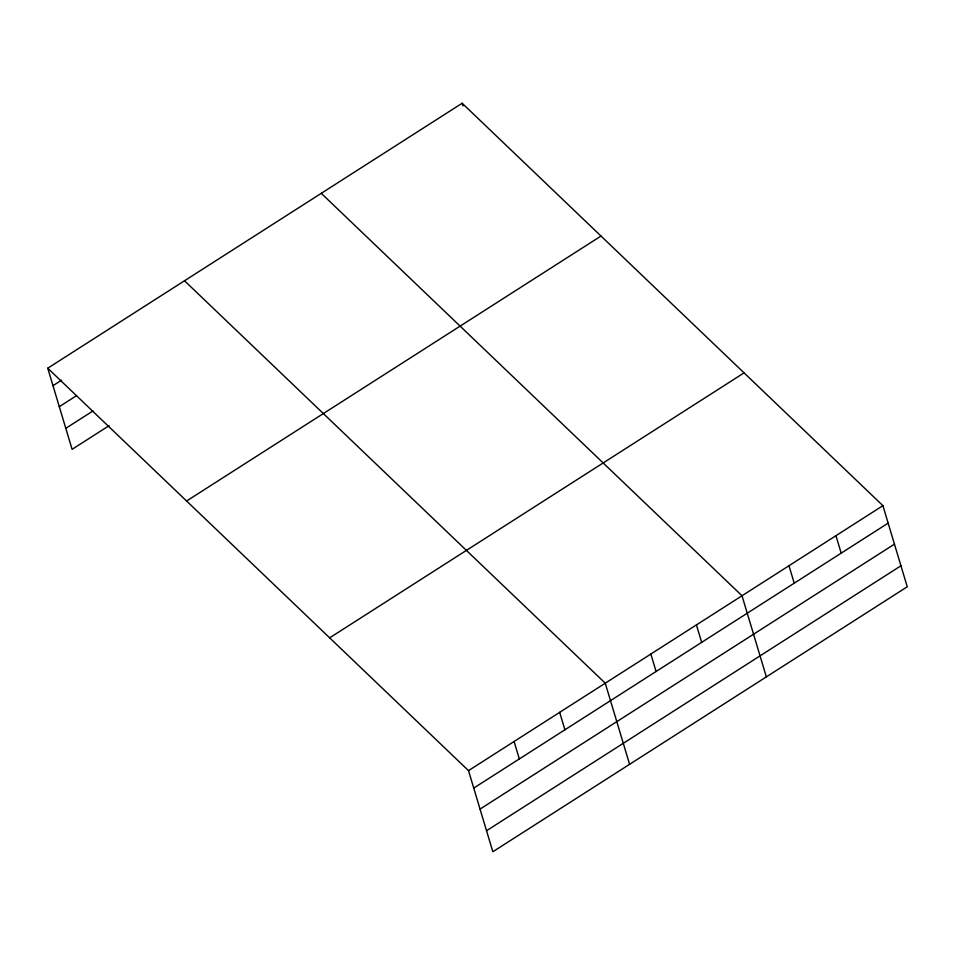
<?xml version="1.0" encoding="UTF-8"?>
<svg xmlns="http://www.w3.org/2000/svg" width="955" height="955" viewBox="0 0 955 955"><rect width="100%" height="100%" fill="white"/><g stroke="black" fill="none" stroke-linecap="round" stroke-linejoin="round"><path stroke-width="1.43" d="M47.75 368.212L462.16 103.247L882.909 505.673L907.25 586.788L492.84 851.753L468.511 770.637L47.75 368.212L72.091 449.327L109.049 425.703M52.991 385.677L61.609 380.162M59.294 406.675L76.543 395.657M65.788 428.329L92.886 410.996M186.595 501.005L601.005 236.04M329.654 637.833L744.064 372.868M468.511 770.637L882.909 505.673M473.74 788.09L888.15 523.125M480.043 809.1L894.453 544.135M486.537 830.743L900.947 565.778M321.262 193.328L742.011 595.753L766.352 676.88M184.506 280.77L605.255 683.195L629.596 764.322M835.947 535.695L841.188 553.16M788.985 565.73L794.214 583.195M696.434 624.904L701.674 642.369M650.844 654.044L656.085 671.508M462.16 103.247L462.96 105.933M559.678 712.346L564.918 729.799M514.088 741.486L519.329 758.95"/></g></svg>
